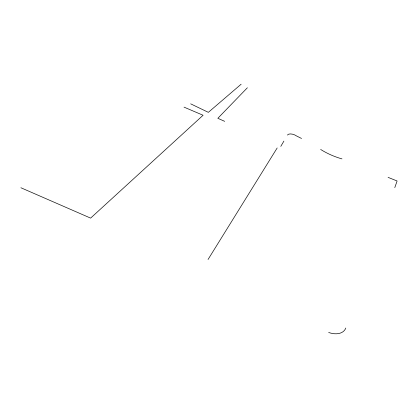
<?xml version="1.0" encoding="UTF-8"?>
<svg xmlns="http://www.w3.org/2000/svg" width="418" height="418" viewBox="0 0 418 418"><rect width="100%" height="100%" fill="white"/><g stroke="black" fill="none" stroke-linecap="round" stroke-linejoin="round"><path stroke-width="0.63" d="M394.785 187.619L397.1 180.978L388.082 177.363M280.797 146.384L283.895 141.091M208.049 259.489L277.176 147.962M247.378 87.764L217.841 118.294L224.67 121.34M241.144 84.211L208.347 112.348L190.681 103.836M184.024 107.128L203.091 115.258L90.617 218.118L20.9 187.75M301.55 138.462L296.665 136.033A6.098 2.994 20.9 0 0 287.427 135.061M341.971 158.882A39.24 18.423 22.7 0 1 320.663 149.466M345.77 328.046A17.065 11.276 29.5 0 1 328.652 332.462"/></g></svg>
